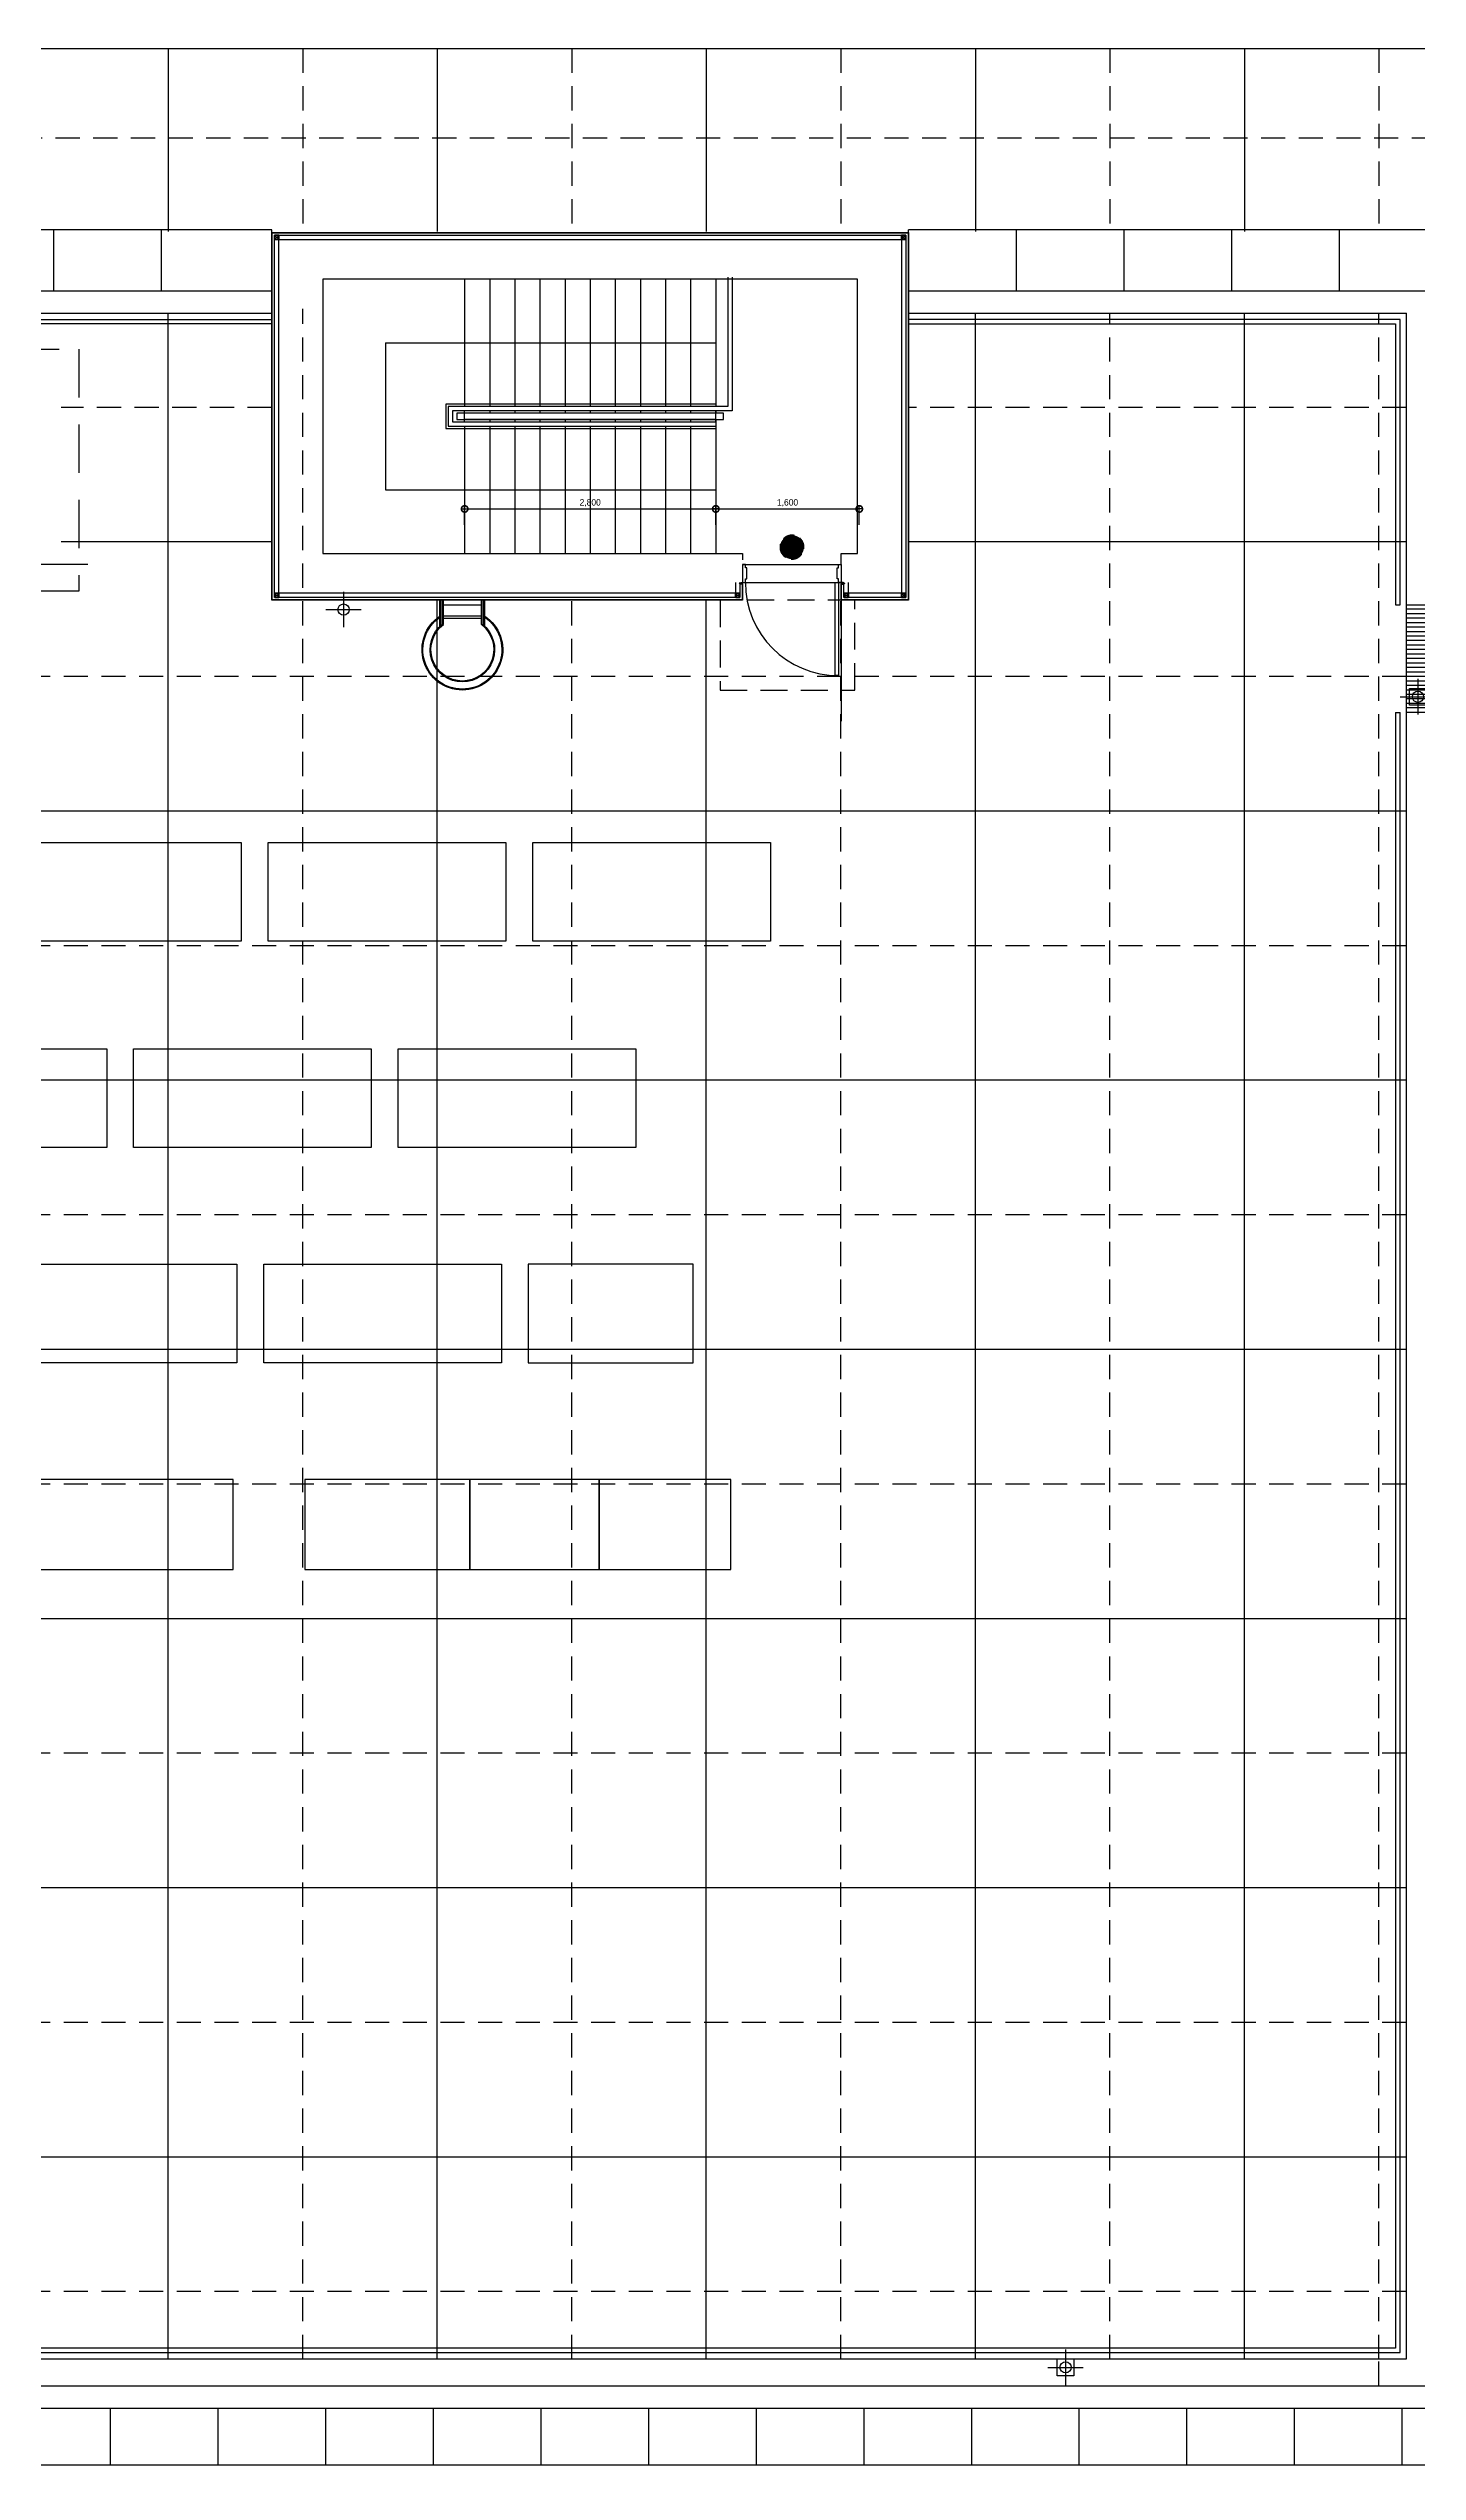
# Model space of a CAD drawing. Header units: millimetres. Extents: x 49154 to 181784, y 28275 to 149577.
# Drawn here: x 143714 to 158979, y 79450 to 106455 of the extents above; entities that cross this region are included whole.
import ezdxf

# ---------------------------------------------------------------- set-up
doc = ezdxf.new("R2010")
doc.units = ezdxf.units.MM
doc.header["$LTSCALE"] = 300
for name, pattern in [('CEN', [62, 60, -1, 0, -1]), ('CENTERX2', [4, 2.5, -0.5, 0.5, -0.5]), ('ghid', [3, 2, -1]), ('H1', [1.5, 1, -0.5]), ('HID', [2.8, 1.8, -1])]:
    doc.linetypes.add(name, pattern=pattern)
for name, color, linetype in [('6FIN', 6, 'Continuous'), ('A-CEN', 1, 'Continuous'), ('A-CORE-STR', 9, 'Continuous'), ('A-CORE-난간', 8, 'Continuous'), ('A-DIM', 7, 'Continuous'), ('A-DOOR', 4, 'Continuous'), ('A-DOR.8', 8, 'Continuous'), ('A-ELE', 7, 'Continuous'), ('A-ELE-4', 4, 'Continuous'), ('A-ETC-HANDRAIL', 8, 'Continuous'), ('A-ETC-LADDER', 8, 'Continuous'), ('A-FIN', 6, 'Continuous'), ('A-FIN-HANDRAIL', 5, 'Continuous'), ('A-HIDDEN', 7, 'H1'), ('A-SYM', 7, 'Continuous'), ('A-갑종방화문', 7, 'Continuous'), ('A-방화문표기', 6, 'ghid'), ('A-지붕바닥', 251, 'Continuous'), ('A-하지철물', 55, 'Continuous'), ('CEN', 1, 'CEN'), ('loco_SCR', 1, 'Continuous'), ('SCREW', 6, 'Continuous'), ('SHEET', 6, 'Continuous'), ('보(girder)', 7, 'HID'), ('복합판넬', 6, 'Continuous'), ('우수계획', 7, 'Continuous'), ('장비패드', 7, 'Continuous'), ('코킹', 191, 'Continuous'), ('트랜치', 8, 'Continuous')]:
    doc.layers.add(name, color=color, linetype=linetype)
doc.layers.add('NOPLOT-DIM', color=191, linetype='Continuous', plot=False)
doc.styles.add('Gdim', font='')
doc.styles.get('Gdim').set_extended_font_data('Dotum')
doc.dimstyles.new('Gdim30(INT)', dxfattribs={"dimscale": 24, "dimtxt": 3, "dimasz": 1, "dimexe": 1.5, "dimexo": 2, "dimgap": 1, "dimtad": 1, "dimdec": 0, "dimzin": 0, "dimdsep": 46, "dimlunit": 6, "dimtxsty": 'Gdim', "dimblk": 'ToneDOT', "dimcen": 1.5, "dimdle": 1.5, "dimclrd": 1, "dimclre": 1, "dimclrt": 256, "dimadec": 1, "dimazin": 0, "dimtfac": 1, "dimtdec": 0, "dimtix": 1, "dimtmove": 2, "dimatfit": 3, "dimldrblk": 'DOT', "dimfxl": 1, "dimtolj": 1, "dimtzin": 0, "dimlwd": -1, "dimlwe": -1, "dimarcsym": 0})

# ---------------------------------------------------------------- blocks, each defined once
blk = doc.blocks.new('*U142')
at = {"layer": '트랜치'}
for p, q in [((50, 300), (50, 0)), ((100, 300), (100, 0)), ((150, 300), (150, 0)), ((200, 300), (200, 0)), ((250, 300), (250, 0)), ((300, 300), (300, 0)), ((350, 300), (350, 0)), ((400, 300), (400, 0)), ((450, 300), (450, 0)), ((500, 300), (500, 0)), ((550, 300), (550, 0)), ((600, 300), (600, 0)), ((650, 300), (650, 0)), ((700, 300), (700, 0)), ((750, 300), (750, 0)), ((800, 300), (800, 0)), ((850, 300), (850, 0)), ((900, 300), (900, 0)), ((950, 300), (950, 0)), ((1000, 300), (1000, 0)), ((1050, 300), (1050, 0)), ((1100, 300), (1100, 0)), ((1150, 300), (1150, 0)), ((1200, 300), (1200, 0))]:
    blk.add_line(p, q, dxfattribs=at)
at = {"layer": '트랜치', "color": 0}
blk.add_lwpolyline([(0, 300), (1200, 300), (1200, 0), (0, 0)], close=True, dxfattribs=at)
blk = doc.blocks.new('*U8')
at = {"layer": 'A-DOOR'}
for points in [[(30, 0), (30, 1040), (70, 1040), (70, 0)], [(0, -200), (0, 0), (30, 0), (30, -40), (45, -40), (45, -160), (30, -160), (30, -200)], [(1100, -200), (1100, 0), (1070, 0), (1070, -40), (1055, -40), (1055, -160), (1070, -160), (1070, -200)]]:
    blk.add_lwpolyline(points, close=True, dxfattribs=at)
at = {"layer": 'A-DOR.8', "linetype": 'Continuous'}
for p, q in [((1100, 0), (0, 0)), ((1100, -200), (0, -200))]:
    blk.add_line(p, q, dxfattribs=at)
blk.add_arc((30, 0), 1040, 0, 90, dxfattribs=at)
blk = doc.blocks.new('FSD-1(1)')
at = {"layer": 'A-DOOR'}
blk.add_blockref('*U8', (0, 200), dxfattribs=at)
blk = doc.blocks.new('*U124')
at = {"layer": '6FIN'}
blk.add_lwpolyline([(25, 50), (-25, 50), (-25, 0), (25, 0)], close=True, dxfattribs=at)
at = {"layer": 'SHEET', "color": 8}
for p, q in [((-22, 3), (23, 47)), ((23, 3), (-22, 47))]:
    blk.add_line(p, q, dxfattribs=at)
blk.add_lwpolyline([(22, 2), (-22, 2, -0.414214), (-22, 3), (-22, 47, -0.414214), (-22, 48), (22, 48, -0.414214), (23, 47), (23, 3, -0.414214)], format="xyb", close=True, dxfattribs=at)
blk = doc.blocks.new('screw-2')
at = {"layer": 'loco_SCR', "linetype": 'CENTERX2'}
blk.add_line((-9, 0), (20, 0), dxfattribs=at)
at = {"layer": 'loco_SCR'}
for p, q in [((-2, 2), (-2, 3)), ((-1, 0), (-2, 1)), ((0, 4), (0, -4)), ((0, 2), (13, 2)), ((4, 2), (2, -3)), ((6, 2), (4, -3)), ((8, 2), (6, -3)), ((9, 2), (8, -3)), ((11, 2), (10, 1)), ((16, 0), (11, 1)), ((16, 0), (12, -2)), ((16, 0), (13, 2)), ((-1, 0), (-2, -1)), ((-2, -2), (-2, -3)), ((0, -2), (12, -2)), ((10, -1), (9, -3))]:
    blk.add_line(p, q, dxfattribs=at)
for centre, radius, start, end in [((0, 0), 4, 90, 270), ((-2, 1), 0.5, 135, 249.9068), ((-2, 3), 0.393, 352.9095, 75.2899), ((-1, 0), 0.262, 273.8076, 86.5479), ((11, -1), 1.4, 70.8182, 270.5294), ((-2, -1), 0.5, 109.9826, 225), ((-2, -3), 0.393, 261.9149, 3.4868)]:
    blk.add_arc(centre, radius, start, end, dxfattribs=at)
blk = doc.blocks.new('A$Caf999d5d')
at = {"layer": 'A-FIN'}
for p, q in [((-1, 15), (25, 15)), ((3, 19), (29, 19)), ((25, 7), (25, 15)), ((28, 7), (25, 7)), ((29, 7), (25, 7)), ((29, 7), (29, 19))]:
    blk.add_line(p, q, dxfattribs=at)
at = {"layer": '코킹', "color": 1}
blk.add_circle((15, 8), 7.5, dxfattribs=at)
at = {"layer": '코킹', "color": 1, "extrusion": (0, 0, -1)}
blk.add_ellipse((-1, 8), major_axis=(0, 7.5), ratio=0.368706, start_param=0, end_param=3.141604, dxfattribs=at)
at = {"layer": 'SCREW', "xscale": 0.700000000000001, "yscale": 0.700000000000001, "zscale": 0.700000000000001, "rotation": 359.9997454971837}
blk.add_blockref('screw-2', (25, 11), dxfattribs=at)
blk = doc.blocks.new('ToneDOT')
at = {"layer": 'A-DIM', "color": 1, "linetype": 'ByBlock'}
blk.add_line((1.5, 0), (-1.5, 0), dxfattribs=at)
at = {"layer": 'A-DIM', "color": 1, "linetype": 'ByBlock', "const_width": 3}
blk.add_lwpolyline([(0.375, 0, 1), (-0.375, 0, 1)], format="xyb", close=True, dxfattribs=at)
blk = doc.blocks.new('*D170')
at = {"layer": 'Defpoints', "color": 0, "transparency": 16777216}
for p in [(152754, 101323), (151154, 101098), (152754, 101098)]:
    blk.add_point(p, dxfattribs=at)
at = {"layer": 'NOPLOT-DIM', "color": 1, "transparency": 16777216}
for p, q in [((151154, 101146), (151154, 101359)), ((151178, 101323), (152730, 101323)), ((152754, 101146), (152754, 101359))]:
    blk.add_line(p, q, dxfattribs=at)
at = {"layer": 'NOPLOT-DIM', "color": 1, "transparency": 16777216, "xscale": 24, "yscale": 24, "zscale": 24, "rotation": 180}
blk.add_blockref('ToneDOT', (151154, 101323), dxfattribs=at)
at = {"layer": 'NOPLOT-DIM', "color": 1, "transparency": 16777216, "xscale": 24, "yscale": 24, "zscale": 24}
blk.add_blockref('ToneDOT', (152754, 101323), dxfattribs=at)
at = {"layer": 'NOPLOT-DIM', "transparency": 16777216, "insert": (151954, 101390), "char_height": 72, "attachment_point": 5, "style": 'Gdim'}
blk.add_mtext('\\A1;1,600', dxfattribs=at)
blk = doc.blocks.new('_Dot')
at = {"color": 0, "linetype": 'ByBlock', "lineweight": -2}
blk.add_line((-0.5, 0), (-1, 0), dxfattribs=at)
at = {"color": 0, "linetype": 'ByBlock', "const_width": 0.5}
blk.add_lwpolyline([(-0.25, 0, 1), (0.25, 0, 1)], format="xyb", close=True, dxfattribs=at)
blk = doc.blocks.new('*D171')
at = {"layer": 'Defpoints', "color": 0, "transparency": 16777216}
for p in [(151154, 101323, 0), (148354, 101098, 0), (151154, 101098, 0)]:
    blk.add_point(p, dxfattribs=at)
at = {"layer": 'NOPLOT-DIM', "color": 1, "transparency": 16777216}
for p, q in [((148354, 101146, 0), (148354, 101359, 0)), ((148378, 101323, 0), (151130, 101323, 0)), ((151154, 101146, 0), (151154, 101359, 0))]:
    blk.add_line(p, q, dxfattribs=at)
at = {"layer": 'NOPLOT-DIM', "color": 1, "transparency": 16777216, "xscale": 24, "yscale": 24, "zscale": 24, "rotation": 180}
blk.add_blockref('ToneDOT', (148354, 101323, 0), dxfattribs=at)
at = {"layer": 'NOPLOT-DIM', "color": 1, "transparency": 16777216, "xscale": 24, "yscale": 24, "zscale": 24}
blk.add_blockref('ToneDOT', (151154, 101323, 0), dxfattribs=at)
at = {"layer": 'NOPLOT-DIM', "transparency": 16777216, "insert": (149754, 101390, 0), "char_height": 72, "attachment_point": 5, "style": 'Gdim'}
blk.add_mtext('\\A1;2,800', dxfattribs=at)
blk = doc.blocks.new('LADDER')
at = {"color": 0}
for p, q in [((291, 500), (0, 500)), ((282, 490), (0, 490)), ((267, 472), (0, 472)), ((271, 462), (0, 462)), ((51, 462), (51, 38)), ((175, 462), (175, 38)), ((200, 462), (200, 38)), ((271, 38), (0, 38)), ((267, 28), (0, 28)), ((282, 10), (0, 10)), ((291, 0), (0, 0))]:
    blk.add_line(p, q, dxfattribs=at)
for radius, start, end in [(450, 213.749, 146.251), (440, 214.6235, 145.3765), (360, 218.0529, 141.9471), (350, 217.2597, 142.7403)]:
    blk.add_arc((550, 250), radius, start, end, dxfattribs=at)
blk = doc.blocks.new('SYM-갑종방화문')
at = {"layer": 'A-방화문표기'}
blk.add_hatch(color=251, dxfattribs=at).paths.add_polyline_path([(-600, 0, 1), (600, 0, 1)])
at = {"layer": 'A-방화문표기', "color": 251}
blk.add_circle((0, 0), 600, dxfattribs=at)
blk = doc.blocks.new('A$C1B410CB1')
at = {"layer": 'A-갑종방화문', "xscale": 0.1666666666666667, "yscale": 0.1666666666666667, "zscale": 0.1666666666666667}
blk.add_blockref('SYM-갑종방화문', (100, 100), dxfattribs=at)
blk = doc.blocks.new('2MF_기계장비패드')
at = {"layer": '장비패드', "elevation": 0}
for points in [[(-20250, 7600), (-19120, 7600), (-19120, 6600), (-20250, 6600)], [(-19120, 7600), (-17990, 7600), (-17990, 6600), (-19120, 6600)], [(-17990, 7600), (-16860, 7600), (-16860, 6600), (-17990, 6600)], [(-20290, 4400), (-17880, 4400), (-17880, 5400), (-20290, 5400)], [(-16750, 4400), (-17880, 4400), (-17880, 5400), (-16750, 5400)], [(-15620, 4400), (-16750, 4400), (-16750, 5400), (-15620, 5400)], [(-14490, 4400), (-15620, 4400), (-15620, 5400), (-14490, 5400)], [(-16890, 3200), (-20290, 3200), (-20290, 2100), (-16890, 2100)], [(-13190, 3200), (-16590, 3200), (-16590, 2100), (-13190, 2100)], [(-10240, 2100), (-12890, 2100), (-12890, 3200), (-10240, 3200)], [(-7290, 2100), (-9940, 2100), (-9940, 3200), (-7290, 3200)], [(-4340, 2100), (-6990, 2100), (-6990, 3200), (-4340, 3200)], [(-1390, 2100), (-4040, 2100), (-4040, 3200), (-1390, 3200)], [(-17640, -200), (-20290, -200), (-20290, 900), (-17640, 900)], [(-14690, -200), (-17340, -200), (-17340, 900), (-14690, 900)], [(-11740, -200), (-14390, -200), (-14390, 900), (-11740, 900)], [(-8790, -200), (-11440, -200), (-11440, 900), (-8790, 900)], [(-5840, -200), (-8490, -200), (-8490, 900), (-5840, 900)], [(-2890, -200), (-5540, -200), (-5540, 900), (-2890, 900)], [(-16890, -2600), (-20290, -2600), (-20290, -1500), (-16890, -1500)], [(-16590, -2600), (-13590, -2600), (-13590, -1500), (-16590, -1500)], [(-13290, -2600), (-10290, -2600), (-10290, -1500), (-13290, -1500)], [(-7340, -2600), (-9990, -2600), (-9990, -1500), (-7340, -1500)], [(-4390, -2600), (-7040, -2600), (-7040, -1500), (-4390, -1500)], [(-4090, -2600), (-2250, -2600), (-2250, -1500), (-4090, -1500)], [(-10090, -3700), (-12890, -3700), (-12890, -4900), (-10090, -4900)], [(-16890, -3800), (-20290, -3800), (-20290, -4900), (-16890, -4900)], [(-13190, -3800), (-16590, -3800), (-16590, -4900), (-13190, -4900)], [(-9790, -4900), (-7380, -4900), (-7380, -3900), (-9790, -3900)], [(-6580, -4900), (-4740, -4900), (-4740, -3900), (-6580, -3900)], [(-4740, -4900), (-3300, -4900), (-3300, -3900), (-4740, -3900)], [(-3300, -4900), (-1830, -4900), (-1830, -3900), (-3300, -3900)], [(-130, -17205), (870, -17205), (870, -19105), (-130, -19105)]]:
    blk.add_lwpolyline(points, close=True, dxfattribs=at)
blk = doc.blocks.new('A$Cacae0627')
at = {"layer": '우수계획', "color": 1}
for p, q in [((-528, 0), (528, 0)), ((0, 528), (0, -528))]:
    blk.add_line(p, q, dxfattribs=at)
at = {"layer": '우수계획', "color": 6, "lineweight": -3}
blk.add_lwpolyline([(-250, 250), (250, 250), (250, -250), (-250, -250)], close=True, dxfattribs=at)
blk.add_circle((0, 0), 167, dxfattribs=at)

msp = doc.modelspace()

# ---------------------------------------------------------------- linework, layer by layer
at = {"layer": 'A-CEN'}
msp.add_line((152553.6, 100705), (152553.6, 98957.1), dxfattribs=at)
at = {"layer": 'A-CORE-STR'}
for p, q in [((148353.6, 103885, 0), (148353.6, 102465)), ((148633.6, 103885, 0), (148633.6, 102465)), ((148913.6, 103885, 0), (148913.6, 102465)), ((149193.6, 103885, 0), (149193.6, 102465)), ((149473.6, 103885, 0), (149473.6, 102465)), ((149753.6, 103885, 0), (149753.6, 102465)), ((150033.6, 103885, 0), (150033.6, 102465)), ((150313.6, 103885, 0), (150313.6, 102465)), ((150593.6, 103885, 0), (150593.6, 102465)), ((150873.6, 103885, 0), (150873.6, 102465)), ((151153.6, 103885, 0), (151153.6, 102465)), ((148353.6, 102295), (148353.6, 102415)), ((151153.6, 102390), (148353.6, 102390)), ((148633.6, 102415), (148633.6, 102390)), ((148913.6, 102415), (148913.6, 102390)), ((149193.6, 102415), (149193.6, 102390)), ((149473.6, 102415), (149473.6, 102390)), ((149753.6, 102415), (149753.6, 102390)), ((150033.6, 102415), (150033.6, 102390)), ((150313.6, 102415), (150313.6, 102390)), ((150593.6, 102415), (150593.6, 102390)), ((150873.6, 102415), (150873.6, 102390)), ((151153.6, 102295), (151153.6, 102415)), ((151153.6, 102415), (151153.6, 102390)), ((151153.6, 102320), (148353.6, 102320)), ((148353.6, 102245), (148353.6, 100825, 0)), ((148633.6, 102320), (148633.6, 102295)), ((148633.6, 102245), (148633.6, 100825, 0)), ((148913.6, 102320), (148913.6, 102295)), ((148913.6, 102245), (148913.6, 100825, 0)), ((149193.6, 102320), (149193.6, 102295)), ((149193.6, 102245), (149193.6, 100825, 0)), ((149473.6, 102320), (149473.6, 102295)), ((149473.6, 102245), (149473.6, 100825, 0)), ((149753.6, 102320), (149753.6, 102295)), ((149753.6, 102245), (149753.6, 100825, 0)), ((150033.6, 102320), (150033.6, 102295)), ((150033.6, 102245), (150033.6, 100825, 0)), ((150313.6, 102320), (150313.6, 102295)), ((150313.6, 102245), (150313.6, 100825, 0)), ((150593.6, 102320), (150593.6, 102295)), ((150593.6, 102245), (150593.6, 100825, 0)), ((150873.6, 102320), (150873.6, 102295)), ((150873.6, 102245), (150873.6, 100825, 0)), ((151153.6, 102320), (151153.6, 100825, 0))]:
    msp.add_line(p, q, dxfattribs=at)
at = {"layer": 'A-CORE-난간'}
for p, q in [((151288.6, 103905, 0), (151288.6, 102465, 0)), ((151338.6, 103905, 0), (151338.6, 102415, 0)), ((151153.6, 102490, 0), (148143.6, 102490, 0)), ((148143.6, 102490, 0), (148143.6, 102220, 0)), ((151288.6, 102465, 0), (148168.6, 102465, 0)), ((148168.6, 102465, 0), (148168.6, 102245, 0)), ((151338.6, 102415, 0), (148218.6, 102415, 0)), ((148218.6, 102415, 0), (148218.6, 102295, 0)), ((148143.6, 102220, 0), (151153.6, 102220, 0)), ((148168.6, 102245, 0), (151153.6, 102245, 0)), ((148218.6, 102295, 0), (151153.6, 102295, 0))]:
    msp.add_line(p, q, dxfattribs=at)
at = {"layer": 'A-CORE-난간', "elevation": 0}
msp.add_lwpolyline([(148268.6, 102320), (151238.6, 102320), (151238.6, 102390), (148268.6, 102390)], close=True, dxfattribs=at)
at = {"layer": 'A-ELE'}
for p, q in [((153303.6, 104405), (153303.6, 104435)), ((124003.6, 103755), (146203.6, 103755))]:
    msp.add_line(p, q, dxfattribs=at)
at = {"layer": 'A-ELE', "ltscale": 10}
for p, q in [((153303.6, 103755), (159103.6, 103755)), ((124003.6, 80155), (159103.6, 80155))]:
    msp.add_line(p, q, dxfattribs=at)
msp.add_lwpolyline([(146203.6, 104405), (146203.6, 104435), (123403.6, 104435)], dxfattribs=at)
at = {"layer": 'A-ELE'}
for points in [[(159733.6, 104435), (153303.6, 104435)], [(123903.6, 77055), (123903.6, 79525), (159733.6, 79525), (159733.6, 99055)]]:
    msp.add_lwpolyline(points, dxfattribs=at)
at = {"layer": 'A-ELE-4', "linetype": 'HID', "elevation": 0}
msp.add_lwpolyline([(138253.6, 103105), (144053.6, 103105), (144053.6, 100405), (138253.6, 100405)], close=True, dxfattribs=at)
at = {"layer": 'A-ETC-HANDRAIL'}
for p, q in [((143773.6, 103755), (143773.6, 104435)), ((144973.6, 103755), (144973.6, 104435)), ((154503.6, 104435), (154503.6, 103755)), ((155703.6, 104435), (155703.6, 103755)), ((156903.6, 104435), (156903.6, 103755)), ((158103.6, 104435), (158103.6, 103755)), ((124453.6, 80705), (158853.6, 80705)), ((124153.6, 80405), (159103.6, 80405)), ((144403.6, 80155), (144403.6, 79525)), ((145603.6, 80155), (145603.6, 79525)), ((146803.6, 80155), (146803.6, 79525)), ((148003.6, 80155), (148003.6, 79525)), ((149203.6, 80155), (149203.6, 79525)), ((150403.6, 80155), (150403.6, 79525)), ((151603.6, 80155), (151603.6, 79525)), ((152803.6, 80155), (152803.6, 79525)), ((154003.6, 80155), (154003.6, 79525)), ((155203.6, 80155), (155203.6, 79525)), ((156403.6, 80155), (156403.6, 79525)), ((157603.6, 80155), (157603.6, 79525)), ((158803.6, 80155), (158803.6, 79525))]:
    msp.add_line(p, q, dxfattribs=at)
at = {"layer": 'A-FIN'}
for p, q in [((152733.6, 103885), (146773.6, 103885)), ((146773.6, 103885), (146773.6, 100825)), ((152733.6, 100825), (152733.6, 103885)), ((146773.6, 100825), (151453.6, 100825)), ((151453.6, 100825), (151453.6, 100755)), ((152553.6, 100705), (152553.6, 100825)), ((152553.6, 100825), (152733.6, 100825))]:
    msp.add_line(p, q, dxfattribs=at)
at = {"layer": 'A-FIN-HANDRAIL'}
for p, q in [((158733.6, 100255), (158783.6, 100255)), ((158733.6, 99055), (158783.6, 99055))]:
    msp.add_line(p, q, dxfattribs=at)
for points in [[(146203.6, 103385), (124573.6, 103385), (124573.6, 100255), (124523.6, 100255), (124523.6, 103435), (146203.6, 103435)], [(158783.6, 100255), (158783.6, 103435), (153303.6, 103435)], [(153303.6, 103385), (158733.6, 103385), (158733.6, 100255)], [(158733.6, 99055), (158733.6, 80825), (124573.6, 80825), (124573.6, 99055), (124523.6, 99055), (124523.6, 80775), (158783.6, 80775), (158783.6, 99055)]]:
    msp.add_lwpolyline(points, dxfattribs=at)
at = {"layer": 'A-HIDDEN', "elevation": 0}
msp.add_lwpolyline([(151203.6, 100305), (151203.6, 99305), (152703.6, 99305), (152703.6, 100305)], close=True, dxfattribs=at)
at = {"layer": 'A-SYM'}
for p, q in [((147473.1, 103175), (151153.6, 103175, 0)), ((147473.1, 103175), (147473.1, 101535)), ((147473.1, 101535), (151153.6, 101535))]:
    msp.add_line(p, q, dxfattribs=at)
at = {"layer": 'A-지붕바닥'}
for p, q in [((145048.6, 106455), (145048.6, 104415)), ((148048.6, 106455), (148048.6, 104415)), ((151048.6, 106455), (151048.6, 104415)), ((154048.6, 106455), (154048.6, 104415)), ((157048.6, 106455), (157048.6, 104415)), ((145048.6, 80705), (145048.6, 103505)), ((154048.6, 80705), (154048.6, 103505)), ((157048.6, 80705), (157048.6, 103505)), ((146203.6, 100955), (143853.6, 100955)), ((158853.6, 100955), (153303.6, 100955)), ((148048.6, 80705), (148048.6, 100305)), ((151048.6, 80705), (151048.6, 100305)), ((158853.6, 97955), (124453.6, 97955)), ((158853.6, 94955), (124453.6, 94955)), ((158853.6, 91955), (124453.6, 91955)), ((158853.6, 88955), (124453.6, 88955)), ((158853.6, 85955), (124453.6, 85955)), ((158853.6, 82955), (124453.6, 82955))]:
    msp.add_line(p, q, dxfattribs=at)
at = {"layer": 'A-지붕바닥', "linetype": 'HID', "ltscale": 0.5}
for p, q in [((146548.6, 106455), (146548.6, 104415)), ((149548.6, 106455), (149548.6, 104415)), ((152548.6, 106455), (152548.6, 104415)), ((155548.6, 106455), (155548.6, 104415)), ((158548.6, 106455), (158548.6, 104415)), ((166743.6, 105455), (97753.6, 105455)), ((146548.6, 80705), (146548.6, 103555)), ((155548.6, 80705), (155548.6, 103505)), ((158548.6, 80705), (158548.6, 103505)), ((146203.6, 102455), (143853.6, 102455)), ((158853.6, 102455), (153303.6, 102455)), ((149548.6, 80705), (149548.6, 100305)), ((152548.6, 80705), (152548.6, 100305)), ((158853.6, 99455), (124453.6, 99455)), ((158853.6, 96455), (124453.6, 96455)), ((158853.6, 93455), (124453.6, 93455)), ((158853.6, 90455), (124453.6, 90455)), ((158853.6, 87455), (124453.6, 87455)), ((158853.6, 84455), (124453.6, 84455)), ((158853.6, 81455), (124453.6, 81455)), ((158548.6, 80405), (158548.6, 80825))]:
    msp.add_line(p, q, dxfattribs=at)
at = {"layer": 'A-하지철물', "elevation": 0}
for points in [[(151423.6, 100505), (151423.6, 100335), (146233.6, 100335), (146233.6, 104375), (153273.6, 104375), (153273.6, 100335), (152583.6, 100335), (152583.6, 100505)], [(151373.6, 100505), (151373.6, 100385), (146283.6, 100385), (146283.6, 104325), (153223.6, 104325), (153223.6, 100385), (152633.6, 100385), (152633.6, 100505)]]:
    msp.add_lwpolyline(points, dxfattribs=at)
at = {"layer": 'CEN'}
msp.add_line((144153.6, 100705), (138153.6, 100705), dxfattribs=at)
at = {"layer": '복합판넬'}
for p, q in [((151453.6, 100490), (151453.6, 100305)), ((152553.6, 100305), (152553.6, 100490))]:
    msp.add_line(p, q, dxfattribs=at)
at = {"layer": '복합판넬', "elevation": 0}
for points in [[(151453.6, 100305), (146203.6, 100305), (146203.6, 104405), (153303.6, 104405), (153303.6, 100305), (152553.6, 100305)], [(151449.6, 100486), (151449.6, 100309), (146207.6, 100309), (146207.6, 104401), (153299.6, 104401), (153299.6, 100309), (152557.6, 100309), (152557.6, 100486)]]:
    msp.add_lwpolyline(points, dxfattribs=at)
at = {"layer": '우수계획', "color": 1}
for p, q in [((146805.7, 100201.9), (147201.5, 100201.9)), ((147003.6, 100399.8), (147003.6, 100003.9))]:
    msp.add_line(p, q, dxfattribs=at)
at = {"layer": '우수계획', "color": 6, "lineweight": -3}
msp.add_circle((147003.6, 100201.9), 62.5, dxfattribs=at)
at = {"layer": '트랜치'}
for p, q in [((97753.6, 106455), (166723.6, 106455)), ((124453.6, 103505), (146203.6, 103505)), ((153303.6, 103505), (158853.6, 103505)), ((158853.6, 80705), (158853.6, 103505))]:
    msp.add_line(p, q, dxfattribs=at)
msp.add_lwpolyline([(124053.6, 79525), (159733.6, 79525), (159733.6, 103805)], dxfattribs=at)

# ---------------------------------------------------------------- block references
at = {"layer": 'A-DOOR', "rotation": 180}
msp.add_blockref('FSD-1(1)', (152553.6, 100705), dxfattribs=at)
at = {"layer": 'A-ETC-LADDER', "xscale": -1.000000000000001, "rotation": 90}
msp.add_blockref('LADDER', (148578.6, 100305), dxfattribs=at)
at = {"layer": 'A-FIN', "rotation": 180}
msp.add_blockref('A$Caf999d5d', (151452.6, 100505), dxfattribs=at)
at = {"layer": 'A-FIN', "xscale": -1, "rotation": 180}
msp.add_blockref('A$Caf999d5d', (152554.5, 100505), dxfattribs=at)
at = {"layer": 'A-SYM', "xscale": 0.3749999999999939, "yscale": 0.3749999999999939, "zscale": 0.3749999999999939}
for p in [(158983, 99229.9, 0), (155053.6, 80611.3)]:
    msp.add_blockref('A$Cacae0627', p, dxfattribs=at)
at = {"layer": 'A-갑종방화문', "xscale": -1.333333333333056, "yscale": 1.333333333333056, "zscale": 1.333333333333056, "rotation": 180}
msp.add_blockref('A$C1B410CB1', (151870.2, 101030.3), dxfattribs=at)
at = {"layer": '보(girder)', "rotation": 180}
msp.add_blockref('*U124', (146258.9, 104375), dxfattribs=at)
at = {"layer": '보(girder)', "xscale": -1, "rotation": 180}
msp.add_blockref('*U124', (153248.3, 104375), dxfattribs=at)
at = {"layer": '보(girder)', "xscale": -1}
for p in [(146258.9, 100335), (151398.9, 100335), (152608.9, 100335)]:
    msp.add_blockref('*U124', p, dxfattribs=at)
at = {"layer": '보(girder)'}
msp.add_blockref('*U124', (153248.3, 100335), dxfattribs=at)
at = {"layer": '장비패드'}
msp.add_blockref('2MF_기계장비패드', (153153.6, 94405), dxfattribs=at)
at = {"layer": '트랜치', "color": 0, "rotation": 270}
msp.add_blockref('*U142', (158853.6, 100255), dxfattribs=at)

# ---------------------------------------------------------------- dimensions: what is measured, and where the dimension line sits
at = {"layer": 'NOPLOT-DIM'}
for base, p1, p2, picture, middle in [((151153.6, 101322.6, 0), (148353.6, 101098.2, 0), (151153.6, 101098.2, 0), '*D171', (149753.6, 101389.6, 0)), ((152753.6, 101322.6), (151153.6, 101098.2), (152753.6, 101098.2), '*D170', (151953.6, 101389.6))]:
    dim = msp.add_linear_dim(base=base, p1=p1, p2=p2, angle=180, dimstyle='Gdim30(INT)', dxfattribs=at)
    dim.commit()
    dim.dimension.update_dxf_attribs({"geometry": picture, "text_midpoint": middle})

doc.saveas('drawing.dxf')
